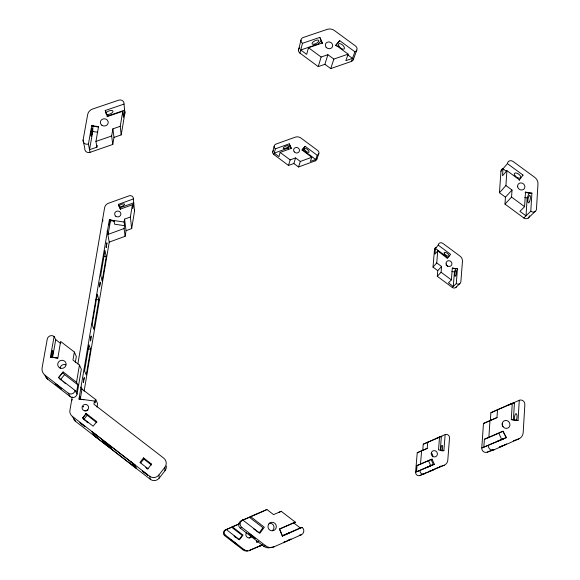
<?xml version="1.0" encoding="UTF-8"?>
<svg xmlns="http://www.w3.org/2000/svg" width="580" height="580" viewBox="0 0 580 580"><rect width="100%" height="100%" fill="white"/><g stroke="black" fill="none" stroke-linecap="round" stroke-linejoin="round"><path stroke-width="0.87" d="M97.222 145.421L96.918 147.146L89.516 149.713L92.757 131.493L92.901 125.229M518.056 420.435L519.281 400.272L490.868 412.779L490.346 420.514L496.995 417.578L497.51 409.69L512.285 403.296L511.27 419.514L518.056 420.435L511.777 419.775M505.455 197.171L499.46 192.756L500.953 171.223L507.399 163.625L523.015 175.08L519.151 180.25L519.484 179.887L506.92 170.665L505.912 185.542L512.024 190.037L505.455 197.171L504.984 204.102L523.834 217.979L530.787 211.236L531.889 193.082L525.495 192.096L525.154 192.451L531.548 193.43L531.889 193.082M529.207 193.002L527.155 197.903L526.038 215.84L519.919 211.338L524.581 206.668L525.495 192.096M513.394 419.804L514.467 402.498L507.558 405.492L512.285 403.296M110.193 219.835L109.257 224.881L109.779 219.537M504.984 204.102L511.56 197.091L512.024 190.037M505.688 437.733L483.843 447.224L484.394 439.248L488.846 437.509L489.991 420.623L483.474 423.501L481.777 447.977A4.031 3.77 58 0 0 487.301 452.153L493.942 449.848L518.897 438.85A8.185 7.598 56.1 0 0 523.196 432.484L524.864 404.449A4.053 3.755 53.4 0 0 519.281 400.272M440.271 450.37L441.387 436.327L423.255 444.215L422.74 450.363L427.213 448.391L427.728 442.134M455.51 269.084L454.437 271.911L453.284 286.469L448.434 282.859L451.378 279.908L452.327 268.105L457.439 268.859L456.286 283.555L452.277 287.441L437.298 276.29L437.77 270.642L441.561 266.524L436.733 262.928L437.74 250.864L447.477 258.477L450.587 254.323L438.226 245.144L434.5 249.538L433.006 267.097L437.77 270.642M442.902 451.001L443.888 450.602L445.143 434.587L423.255 444.215M437.298 276.29L441.09 272.245L441.561 266.524M445.143 434.587A3.19 3.016 57 0 1 449.522 437.893L447.796 460.143A6.431 6.083 59.9 0 1 444.302 465.189L419.927 475.491A3.175 3.016 62.3 0 1 415.592 472.192L417.238 452.755L421.616 450.82L420.493 464.203L417.042 465.551L416.505 471.859L433.188 464.602M79.924 399.627L79.975 396.792L79.257 399.475M102.667 221.466L102.892 219.885M131.674 228.607L130.377 217.014L132.385 204.776L120.437 209.09L118.479 204.327L133.335 198.976L134.531 211.12L131.674 228.607L126.063 230.659L125.135 236.285L109.236 242.114L84.107 391.217M125.135 236.285L124.091 228.542L124.569 225.663L124.091 222.024L109.344 219.863L78.989 398.982L94.446 401.026L93.924 404.209L163.77 458.171A6.612 6.489 -44.1 0 1 164.843 467.335L164.988 470.699L159.246 478.094A6.409 6.271 -46.8 0 1 150.329 479.305L75.647 421.435A6.409 6.17 -28.8 0 1 73.733 418.869M124.091 222.024L124.569 219.124L130.377 217.014M81.004 387.07L81.99 389.035L95.801 399.7L95.279 402.839L94.446 401.026M96.998 407.138L97.571 403.637L95.801 399.7M80.257 399.243L81.99 389.035M124.091 228.542L108.148 234.363L110.468 220.661L114.282 221.219M98.781 299.809L93.793 329.353L92.169 324.321L97.273 294.183L98.781 299.809L95.715 299.382M90.603 349.254L86.275 374.934L84.542 371.012L88.972 344.832L90.603 349.254L88.218 348.928M106.234 256.599L102.102 281.097L100.731 275.355L104.958 250.4L106.234 256.599L103.574 256.215M72.21 396.923L69.919 410.307A6.641 6.394 -27.8 0 0 72.225 416.273L75.647 421.435M77.865 363.906L104.603 207.763A6.235 5.844 -0.7 0 1 108.532 203.225L129.151 195.815A3.096 2.9 1.8 0 1 133.335 198.976M76.466 392.943L77.843 384.83L76.517 382.242L79.453 365.059L72.964 360.057L74.356 352.031L60.625 341.461L57.826 358.201L54.592 357.766M121.191 134.901L120.227 126.309L122.808 111.229L107.699 116.399L105.241 110.497L124.026 104.096L124.903 113.078L121.191 134.901L113.984 137.402L112.781 144.434L90.023 152.351A3.893 3.589 0.2 0 1 84.796 148.407L83.092 140.026L87.674 114.557A7.888 7.214 2 0 1 92.669 109.004L118.755 100.151A3.915 3.574 4.2 0 1 124.026 104.096M45.182 375.862A8.338 7.953 -22.4 0 0 47.654 379.175L70.368 396.742A4.169 4.009 -24.8 0 0 77.089 394.088L81.331 369.185L79.453 365.059M112.781 144.434L111.643 136.003L112.882 128.847L120.227 126.309M75.277 362.543L76.328 356.424L74.356 352.031M96.918 147.146L95.932 141.44L98.542 126.65L91.712 125.599L88.421 144.043L90.023 152.351M52.599 357.302L55.738 339.662L54.099 336.443A4.22 4.009 -17.9 0 0 47.277 339.046L42.13 367.647A8.519 8.12 -21.9 0 0 45.044 375.238L47.654 379.175M52.983 357.548L50.438 357.005L54.099 336.443M272.723 151.982L274.166 146.254M298.497 49.981L300.991 40.107A3.734 3.349 18.2 0 1 303.188 37.519L327.171 29.377A7.424 6.655 19.8 0 1 334.457 30.566L355.547 46.023A3.712 3.335 21.5 0 1 354.909 51.794L351.407 61.415L330.738 68.607L324.887 64.3L318.253 66.606L299.94 53.121A3.661 3.299 18.1 0 1 299.845 47.836M273.869 154.541L275.333 148.85A2.972 2.755 17.5 0 1 275.942 144.108L295.176 137.192A5.923 5.474 19.2 0 1 301.005 138.098L317.789 150.553A2.958 2.74 21.2 0 1 317.231 155.288L315.194 160.877L298.519 166.975L293.85 163.495L288.499 165.445L273.869 154.541A2.929 2.719 17.4 0 1 273.281 150.691M299.94 53.121L302.463 43.297A3.734 3.349 18.2 0 1 300.991 40.107M275.333 148.85L289.246 143.833L291.29 148.371L280.111 152.41L278.965 156.636L274.231 153.113L288.013 148.139L289.964 146.363M302.463 43.297L319.826 37.388L322.422 42.956L308.48 47.727L306.675 54.375L300.744 50.003L317.883 44.145L321.516 40.491M289.246 143.833L291.29 148.371M319.826 37.388L322.277 43.442L322.422 42.956M288.499 165.445L290.174 159.899L295.59 157.927L300.331 161.45L311.793 157.267L302.042 150.024L305.102 146.276L317.231 155.288M318.253 66.606L321.132 57.028L327.896 54.701L333.855 59.08L348.138 54.136L335.878 45.139L339.655 40.607L354.909 51.794M293.85 163.495L295.59 157.927M324.887 64.3L327.896 54.701M302.042 150.024L305 146.588M335.878 45.139L335.719 45.624L339.655 40.607M298.519 166.975L300.331 161.45M330.738 68.607L333.855 59.08M311.793 157.267L310.322 161.443L315.708 159.471L303.702 150.553L303.021 149.067M348.138 54.136L345.832 60.682L352.517 58.362L347.565 54.73M316.731 159.442L318.782 153.838M353.293 59.689L356.83 50.047M259.057 533.005L262.936 527.727L249.349 517.244L241.643 520.579M239.243 539.364L242.179 535.391L231.608 527.213L225.576 529.83M231.608 527.213L232.326 526.814L243.013 535.086L239.496 539.791L226.229 529.453L225.366 529.953A3.299 3.219 -77.5 0 0 224.634 535.615L242.839 549.724A6.612 6.431 -82.8 0 0 247.609 550.978M72.225 416.273L149.64 476.245A6.641 6.503 -45.7 0 0 158.884 474.991L164.843 467.335M151.554 464.072L147.987 468.72L139.947 462.427L143.535 457.874L151.561 464.152M140.78 462.912L143.818 459.048L143.535 457.874M94.272 435.768L91.763 431.52L135.256 465.211L136.351 468.372L94.272 435.768L94.54 435.435M83.593 419.673L87.203 415.244L85.427 413.605M82.621 418.049L86.275 413.569L96.773 421.696L93.133 426.184L82.621 418.049L86.275 413.569M63.206 372.084L58.493 377.732L63.097 371.882L76.517 382.242M60.48 379.574L64.619 374.615L62.654 372.737M437.74 250.864L434.949 254.098L435.435 248.436L447.659 257.527M506.92 170.665L502.519 175.769L502.998 168.809L506.615 171.463M433.006 267.097L436.733 262.928M499.46 192.756L505.912 185.542M522.682 175.443L523.015 175.08M452.327 268.105L457.439 268.859M455.8 287.499L459.853 283.613M528.221 218.087L535.253 211.338M271.759 547.172A8.454 8.214 -88.6 0 1 263.588 546.164L240.236 528.104A4.212 4.118 -82.6 0 1 241.142 520.862L242.715 519.963L259.898 533.237L264.32 527.22L250.538 516.577L249.349 517.244M264.828 510.617L266.901 509.494L273.571 514.634L281.227 511.306L295.401 522.21L279.488 529.163L282.373 536.079L302.151 527.409A4.292 4.162 83.6 0 1 301.332 534.789L273.999 546.838L272.506 547.063M256.614 542.039L257.839 541.473M224.634 535.615L225.489 535.202A3.349 3.27 -77.8 0 1 226.229 529.453M240.236 528.104L241.787 527.358A4.299 4.205 -83.1 0 1 242.715 519.963M285.57 541.394L284.055 542.162L285.498 541.611M290.906 539.226L286.368 541.249M490.868 412.779L497.51 409.69M435.855 438.719L439.546 437.015L438.516 449.891L443.888 450.602M259.724 546.048L258.499 546.628L262.501 544.961M282.402 535.84L289.217 532.911L282.337 535.985M278.857 512.386L281.227 511.306M260.413 545.744L261.95 545.062M432.02 470.452L434.043 469.524L433.267 469.8M487.301 452.153L493.014 449.63M257.049 541.959L258.615 541.285M415.592 472.192L434.362 464.275L432.057 459.15L431.107 459.52L433.405 464.631L434.362 464.275M282.351 535.768L300.223 527.916L293.567 522.798L279.64 528.895M262.167 544.83L249.233 550.514L262.776 544.917M419.927 475.491L423.19 474.056M424.828 473.338L427.272 472.258M428.91 471.54L430.541 470.822M432.992 469.749L438.705 467.233M481.777 447.977L506.347 437.661L502.983 431.302L506.347 437.661M417.042 465.551L430.904 459.52M420.493 464.203L432.057 459.15M484.394 439.248L498.684 432.992L501.664 439.393M488.846 437.509L503.324 431.172M431.223 470.663L428.366 471.968L431.274 470.779M502.606 445.686L499.271 447.209L506.608 444.062L504.484 444.889M483.474 423.501L496.995 417.578M417.238 452.755L427.213 448.391M250.538 516.577L266.901 509.494M241.142 520.862L264.009 510.965M232.326 526.814L239.504 523.704M225.366 529.953L239.098 524.001M288.405 540.132L289.369 539.719M431.962 470.344L432.665 470.046M499.489 432.651L502.693 431.302M257.643 541.64L256.751 542.01M290.232 539.356L290.935 539.074M119.835 207.85L133.719 202.84L132.776 208.582L132.385 204.776M444.302 465.189L439.524 466.878A6.315 5.981 60.2 0 0 440.851 466.059M513.365 440.8L518.897 438.85M95.932 141.44L111.643 136.003M106.901 116.29L124.627 110.229L123.424 117.276L122.808 111.229M293.567 522.798L295.401 522.21M299.331 528.155L302.151 527.409M299.222 535.224L301.332 534.789M242.839 549.724L243.977 549.528A6.713 6.525 -83.1 0 0 250.466 550.326M263.588 546.164L265.647 545.809A8.635 8.396 -89.2 0 0 273.999 546.838M83.911 399.758L78.989 398.982M50.438 357.005L57.71 357.99M451.907 271.541L454.437 271.911M124.569 225.663L114.565 224.206L114.021 220.806L109.344 219.863M92.757 131.493L97.81 132.269M524.784 197.541L527.155 197.903M87.993 422.791L83.701 419.188M234.095 535.956L238.88 539.603M145.848 467.357L148.038 468.93M59.878 379.197L61.226 380.139M253.75 528.989L255.331 530.113M87.159 422.233L87.638 422.566M308.48 47.727L321.132 57.028M511.56 197.091L524.581 206.668M280.111 152.41L290.174 159.899M441.09 272.245L451.378 279.908M55.738 339.662L60.74 343.512M64.619 374.615L77.843 384.83M58.377 377.536L75.11 390.471L77.089 394.088M45.044 375.238L68.244 393.175L70.368 396.742M241.787 527.358L265.647 545.809M87.203 415.244L96.896 422.74M143.818 459.048L151.496 464.986M225.489 535.202L243.977 549.528M256.2 530.78L257.825 532.085M147.501 468.974L146.341 468.016M235.676 537.464L234.574 536.551M62.901 381.437L63.727 382.111M83.614 419.398L84.064 419.804M64.467 382.742L65.482 383.699M81.099 387.614L81.874 389.158M288.013 148.139L288.688 149.64M428.453 460.563L430.723 465.624M279.611 529.127L282.489 536.05M107.445 116.101L105.241 110.497M120.473 209.365L118.479 204.327M256.483 540.408L257.121 541.945M336.356 44.312L337.19 46.567M149.64 476.245L150.329 479.305M107.148 230.92L109.236 242.114M107.488 230.796L108.148 234.363M91.712 125.599L91.785 126.027L98.615 127.078L98.542 126.65M112.882 128.847L113.984 137.402M124.569 219.124L126.063 230.659M158.884 474.991L159.246 478.094M124.693 111.273A3.835 3.509 4 0 1 124.903 113.078M88.421 144.043A3.973 3.654 0.4 0 1 83.092 140.026M105.763 113.31A3.864 1.602 -21.3 0 1 110.961 110.49A3.864 1.602 -21.3 0 1 112.078 112.788A3.864 1.602 -21.3 0 1 106.299 114.419M75.11 390.471A4.263 4.089 -24.2 0 1 68.244 393.175M51.221 357.657A4.111 0.573 -81.3 0 1 52.019 351.915A4.111 0.573 -81.3 0 1 52.903 351.538A4.111 0.573 -81.3 0 1 52.099 357.28M60.081 367.945A4.147 3.966 -21.1 0 1 65.873 364.82M530.787 211.236A3.813 3.444 38.4 0 0 534.455 211.787A3.813 3.444 38.4 0 0 536.478 208.996L537.964 183.932A7.562 6.815 36.8 0 0 534.688 177.321L513.061 161.465A3.77 3.393 34.9 0 0 507.399 163.625M529.424 215.782A3.734 3.386 38.5 0 1 523.834 217.979M500.953 171.223A3.697 3.342 35 0 1 502.947 168.541M493.942 449.848A4.118 3.85 57.7 0 1 488.295 445.592M514.46 419.992A3.973 1.24 -83.4 0 1 515.265 414.453A3.973 1.24 -83.4 0 1 516.939 415.164A3.973 1.24 -83.4 0 1 516.135 420.703M513.162 403.281A3.973 3.683 53.7 0 1 514.148 403.281M502.106 424.821A4.002 3.726 55.7 0 1 502.976 426.691M269.395 523.153A4.205 4.096 89.8 0 1 272.491 530.62M353.51 58.863A3.647 3.277 21.5 0 1 351.407 61.415M85.811 411.184A3.19 3.081 -27.9 0 1 87.95 410.002M118.828 206.081A3.074 1.008 -21.3 0 1 122.967 203.935A3.074 1.008 -21.3 0 1 123.794 205.327A3.074 1.008 -21.3 0 1 119.226 206.756M134.357 209.677A2.994 2.813 1.3 0 1 134.531 211.12M72.079 400.2A3.233 0.37 -81.2 0 1 72.181 399.388M166.308 466.023A6.38 6.257 -45.4 0 1 164.988 470.699M456.286 283.555A3.023 2.813 40 0 0 460.875 281.706L462.449 261.399A6.01 5.575 38.2 0 0 459.918 256.055L442.801 243.346A2.994 2.777 36.1 0 0 438.226 245.144M456.649 286.339A2.98 2.777 40.1 0 1 452.277 287.441M434.5 249.538A2.958 2.748 36.2 0 1 436.138 247.341M446.071 265.118A2.965 2.762 38.1 0 1 447.716 266.684M424.372 473.947A3.226 3.067 61.9 0 1 419.956 470.598M440.945 450.305A3.139 0.761 -83.6 0 1 441.576 445.947A3.139 0.761 -83.6 0 1 442.576 446.636A3.139 0.761 -83.6 0 1 441.946 450.993M440.387 436.791A3.132 2.965 57.3 0 1 441.924 436.58M431.455 453.19A3.154 2.994 59.6 0 1 432.578 456.844M251.713 536.565A3.342 3.255 -83.9 0 1 247.145 537.232A3.342 3.255 -83.9 0 1 246.529 532.549M250.879 536.203A3.292 3.204 -83.6 0 1 249.154 538.008M316.912 158.76A2.922 2.704 21.1 0 1 315.194 160.877M99.506 286.31L99.593 287.035L100.282 282.141L99.506 286.31M106.184 246.819L106.256 247.602L106.938 242.759L106.184 246.819M61.676 388.803L55.201 383.706L61.676 388.803M83.361 381.451L83.447 382.51L84.216 377.536L83.361 381.451M90.371 340.025C90.574 344.94 92.068 328.824 90.371 340.025M83.252 406.529L83.107 406.906L83.252 406.529M80.04 422.704L85.072 426.713L80.04 422.704M92.532 432.281L96.577 435.464L92.532 432.281M94.569 435.754L98.506 438.85L94.569 435.754M504.027 438.524L496.654 441.721L504.027 438.524M102.24 440.713L111.469 448.021L102.24 440.713M432.165 465.095L426.401 467.596L432.165 465.095M130.797 461.926L134.843 465.109L130.797 461.926M131.82 464.616L135.756 467.712L131.82 464.616M142.549 471.127L147.603 475.1L142.549 471.127M248.95 533.52L255.41 538.61L248.95 533.52M231.13 539.958L236.161 543.909L231.13 539.958M91.742 134.778A3.915 0.507 -83 0 0 92.177 128.492A3.915 0.507 -83 0 0 90.995 133.726A3.915 0.507 -83 0 0 91.742 134.778M101.804 125.186A3.944 3.611 2.4 0 0 108.184 122.989A3.944 3.611 2.4 0 0 102.885 119.009A3.944 3.611 2.4 0 0 101.804 125.186M60.153 368.097A4.241 4.053 -20.6 0 0 66.106 363.841A4.241 4.053 -20.6 0 0 59.464 361.101A4.241 4.053 -20.6 0 0 60.153 368.097M514.931 175.631A3.755 1.812 34.5 0 0 520.528 177.799A3.755 1.812 34.5 0 0 517.07 173.297A3.755 1.812 34.5 0 0 514.931 175.631M517.643 186.84A3.792 3.422 36.6 0 0 523.66 189.348A3.792 3.422 36.6 0 0 522.391 183.222A3.792 3.422 36.6 0 0 517.643 186.84M529.576 201.564A3.792 1.102 -79.4 0 0 529.946 195.504A3.792 1.102 -79.4 0 0 527.858 200.47A3.792 1.102 -79.4 0 0 529.576 201.564M502.178 423.886A4.082 3.799 55.4 0 0 507.797 428.098A4.082 3.799 55.4 0 0 508.225 421.239A4.082 3.799 55.4 0 0 502.178 423.886M268.815 523.972A4.292 4.183 89.2 0 0 271.657 530.816A4.292 4.183 89.2 0 0 276.007 524.871A4.292 4.183 89.2 0 0 268.815 523.972M314.063 44.21A3.726 1.464 -27 0 0 318.797 40.6A3.726 1.464 -27 0 0 313.432 41.688A3.726 1.464 -27 0 0 314.063 44.21M326.134 47.263A3.719 3.342 19.9 0 0 332.434 46.755A3.719 3.342 19.9 0 0 328.432 41.948A3.719 3.342 19.9 0 0 326.134 47.263M338.908 46.11A3.712 1.769 41.8 0 0 344.114 48.938A3.712 1.769 41.8 0 0 341.25 44.102A3.712 1.769 41.8 0 0 338.908 46.11M84.781 410.814A3.313 3.19 -26.9 0 0 88.385 406.406A3.313 3.19 -26.9 0 0 82.773 405.666A3.313 3.19 -26.9 0 0 84.781 410.814M115.804 216.253A3.117 2.929 -0.3 0 0 120.843 214.426A3.117 2.929 -0.3 0 0 116.638 211.243A3.117 2.929 -0.3 0 0 115.804 216.253M444.744 254.12A2.987 1.153 35.7 0 0 449.007 256.048A2.987 1.153 35.7 0 0 446.1 252.633A2.987 1.153 35.7 0 0 444.744 254.12M446.107 263.9A3.009 2.798 38 0 0 450.899 265.894A3.009 2.798 38 0 0 449.971 260.935A3.009 2.798 38 0 0 446.107 263.9M455.808 275.391A2.987 0.703 -81.1 0 0 456.192 270.476A2.987 0.703 -81.1 0 0 454.792 274.159A2.987 0.703 -81.1 0 0 455.808 275.391M431.245 453.379A3.212 3.045 59.3 0 0 435.638 456.699A3.212 3.045 59.3 0 0 436.08 451.262A3.212 3.045 59.3 0 0 431.245 453.379M284.874 148.487A2.958 0.943 -24.8 0 0 288.579 145.885A2.958 0.943 -24.8 0 0 284.222 146.987A2.958 0.943 -24.8 0 0 284.874 148.487M294.234 151.858A2.965 2.748 19.3 0 0 299.28 151.38A2.965 2.748 19.3 0 0 296.105 147.479A2.965 2.748 19.3 0 0 294.234 151.858M304.761 149.887A2.951 1.131 39.9 0 0 308.864 152.301A2.951 1.131 39.9 0 0 306.465 148.77A2.951 1.131 39.9 0 0 304.761 149.887"/></g></svg>
